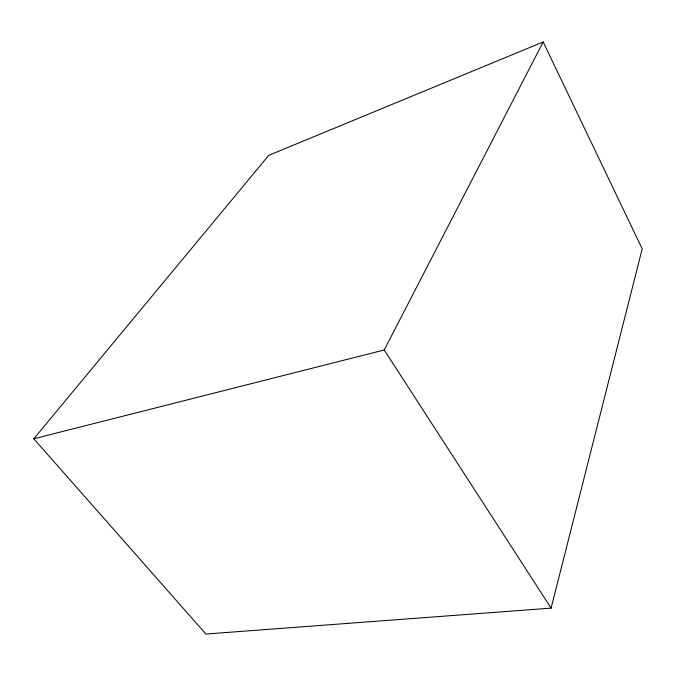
<?xml version="1.0" encoding="UTF-8"?>
<svg xmlns="http://www.w3.org/2000/svg" width="676" height="676" viewBox="0 0 676 676"><rect width="100%" height="100%" fill="white"/><g stroke="black" fill="none" stroke-linecap="round" stroke-linejoin="round"><path stroke-width="1.01" d="M551.117 608.121L642.2 248.861L543.174 41.963L268.727 155.353L33.8 438.792L205.901 634.037L551.117 608.121L384.221 349.974L543.174 41.963M33.8 438.792L384.221 349.974"/></g></svg>
